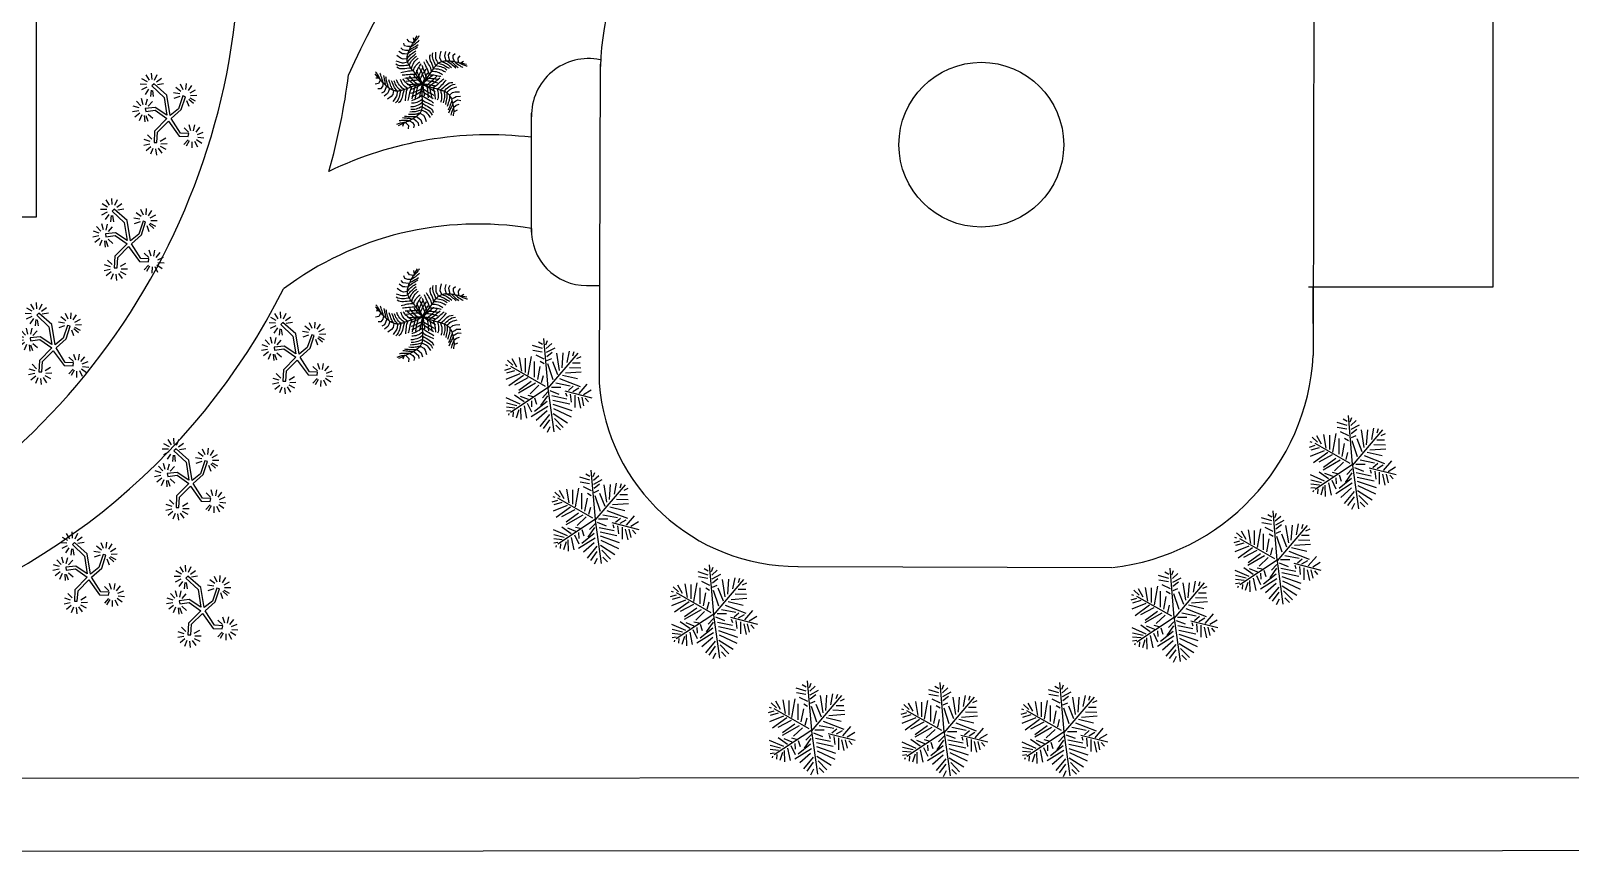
# Model space of a CAD drawing. Header units: millimetres. Extents: x -17017 to 2697, y 1903 to 18260.
# Drawn here: x -16956.95 to -16948.51, y 18234.96 to 18239.46 of the extents above; entities that cross this region are included whole.
import ezdxf

# ---------------------------------------------------------------- set-up
doc = ezdxf.new("R2010")
doc.units = ezdxf.units.MM
doc.linetypes.add('0', pattern=[0])
for name, color, linetype in [('1', 7, 'Continuous'), ('55', 7, 'Continuous'), ('A-Glaz', 92, 'Continuous'), ('CAY', 94, 'Continuous'), ('DIENHOA', 3, 'Continuous')]:
    doc.layers.add(name, color=color, linetype=linetype)
doc.styles.add('ATT', font='romans.shx')

# ---------------------------------------------------------------- blocks, each defined once
blk = doc.blocks.new('12PPLT13')
at = {"color": 0, "linetype": 'ByBlock'}
for p, q in [((0.043, 0.216), (0.118, 0.512)), ((0.018, 0.032), (-0.372, 0.365)), ((-0.313, 0.348), (-0.334, 0.395)), ((-0.264, 0.301), (-0.264, 0.385)), ((-0.213, 0.267), (-0.209, 0.393)), ((-0.154, 0.223), (-0.166, 0.397)), ((-0.13, 0.192), (-0.091, 0.357)), ((-0.091, 0.16), (-0.004, 0.385)), ((0.072, 0.374), (-0.032, 0.463)), ((0.05, 0.305), (0.011, 0.37)), ((0.082, 0.423), (0.032, 0.506)), ((0.114, 0.402), (0.206, 0.423)), ((0.114, 0.362), (0.232, 0.388)), ((0.125, 0.441), (0.165, 0.477)), ((-0.269, 0.244), (-0.391, 0.267)), ((-0.34, 0.304), (-0.387, 0.319)), ((-0.209, 0.188), (-0.374, 0.2)), ((-0.044, 0.117), (-0.012, 0.275)), ((0.039, 0.256), (-0.007, 0.309)), ((0.003, 0.07), (0.003, 0.172)), ((0.064, 0.226), (0.1, 0.238)), ((0.078, 0.277), (0.167, 0.287)), ((0.092, 0.327), (0.224, 0.327)), ((0.095, 0.074), (0.13, 0.239)), ((0.145, 0.085), (0.185, 0.271)), ((0.189, 0.085), (0.26, 0.294)), ((0.236, 0.093), (0.327, 0.286)), ((0.292, 0.089), (0.393, 0.247)), ((0.346, 0.104), (0.445, 0.2)), ((0.007, 0.034), (-0.532, -0.012)), ((-0.461, 0.009), (-0.508, 0.027)), ((-0.421, 0.013), (-0.475, 0.073)), ((-0.38, 0.017), (-0.429, 0.11)), ((-0.335, 0.019), (-0.382, 0.08)), ((-0.181, 0.16), (-0.372, 0.13)), ((-0.289, 0.021), (-0.311, 0.073)), ((-0.134, 0.14), (-0.275, 0.084)), ((-0.079, 0.089), (-0.252, 0.031)), ((-0.006, 0.006), (-0.224, -0.376)), ((0.007, 0.034), (0.279, -0.377)), ((0.018, 0.032), (0.492, 0.097)), ((0.039, 0.054), (0.078, 0.153)), ((0.055, 0.031), (0.118, -0.029)), ((0.098, 0.026), (0.204, -0.048)), ((0.161, 0.022), (0.271, -0.115)), ((0.213, 0.031), (0.327, -0.151)), ((0.264, 0.022), (0.367, -0.096)), ((0.303, 0.05), (0.433, -0.057)), ((0.361, 0.05), (0.457, -0.021)), ((0.421, 0.117), (0.472, 0.168)), ((0.436, 0.054), (0.5, 0.022)), ((-0.464, -0.026), (-0.49, -0.07)), ((-0.421, -0.026), (-0.454, -0.137)), ((-0.382, -0.03), (-0.4, -0.134)), ((-0.306, -0.009), (-0.35, -0.098)), ((-0.13, -0.183), (-0.335, -0.147)), ((-0.106, -0.115), (-0.28, -0.115)), ((-0.252, -0.011), (-0.278, -0.054)), ((-0.083, -0.08), (-0.224, -0.053)), ((-0.048, -0.037), (-0.126, -0.017)), ((-0.059, -0.151), (0.039, -0.286)), ((-0.04, -0.104), (0.067, -0.289)), ((-0.019, -0.066), (0.075, -0.164)), ((0.109, -0.131), (0.095, -0.185)), ((0.12, -0.114), (0.189, -0.092)), ((0.153, -0.15), (0.217, -0.147)), ((0.178, -0.194), (0.275, -0.148)), ((-0.173, -0.254), (-0.323, -0.28)), ((-0.158, -0.214), (-0.316, -0.214)), ((-0.217, -0.308), (-0.308, -0.359)), ((-0.177, -0.333), (-0.151, -0.423)), ((-0.145, -0.277), (-0.083, -0.43)), ((-0.126, -0.237), (-0.012, -0.395)), ((-0.098, -0.19), (-0.02, -0.336)), ((0.165, -0.23), (0.092, -0.334)), ((0.139, -0.18), (0.104, -0.269)), ((0.189, -0.273), (0.121, -0.427)), ((0.206, -0.308), (0.178, -0.423)), ((0.206, -0.23), (0.342, -0.202)), ((0.232, -0.33), (0.222, -0.423)), ((0.232, -0.269), (0.356, -0.266)), ((0.253, -0.287), (0.342, -0.316)), ((-0.237, -0.352), (-0.292, -0.411)), ((-0.233, -0.408), (-0.241, -0.43)), ((-0.201, -0.38), (-0.181, -0.443)), ((0.261, -0.377), (0.267, -0.423)), ((0.275, -0.348), (0.328, -0.352)), ((0.293, -0.395), (0.311, -0.401))]:
    blk.add_line(p, q, dxfattribs=at)
at = {"color": 0, "linetype": 'ByBlock', "style": 'ATT'}
for tag, p, flags in [('ITEM', (-1, -3.25), 3), ('ROOM_NUMBER', (-1, -4.583), 1)]:
    blk.add_attdef(tag, p, '', height=1, dxfattribs=dict(at, flags=flags))
blk = doc.blocks.new('Cay72-mb')
at = {"layer": 'DIENHOA'}
for p, q in [((-790, 854), (-837, 914)), ((-705, 854), (-790, 854)), ((-705, 991), (-777, 1050)), ((-592, 1003), (-705, 991)), ((-616, 887), (-705, 854)), ((-581, 1063), (-628, 1136)), ((-628, 806), (-623, 846)), ((-623, 846), (-616, 887)), ((-616, 890), (-584, 929)), ((-616, 887), (-608, 929)), ((-608, 929), (-599, 972)), ((-599, 972), (-589, 1017)), ((-598, 824), (-572, 851)), ((-592, 1003), (-570, 1041)), ((-589, 1017), (-579, 1064)), ((-584, 929), (-554, 967)), ((-579, 1064), (-568, 1113)), ((-572, 851), (-551, 874)), ((-570, 1041), (-551, 1076)), ((-568, 1113), (-557, 1164)), ((-557, 1164), (-547, 1217)), ((-554, 967), (-528, 1003)), ((-551, 1076), (-536, 1107)), ((-551, 874), (-533, 894)), ((-536, 1107), (-523, 1137)), ((-533, 894), (-516, 913)), ((-528, 1003), (-504, 1037)), ((-527, 830), (-501, 860)), ((-523, 1137), (-513, 1164)), ((-516, 913), (-497, 935)), ((-513, 1164), (-505, 1189)), ((-505, 1189), (-500, 1214)), ((-504, 1037), (-484, 1066)), ((-501, 860), (-477, 888)), ((-500, 1214), (-496, 1238)), ((-497, 935), (-474, 962)), ((-484, 1066), (-469, 1090)), ((-477, 888), (-456, 911)), ((-474, 962), (-445, 996)), ((-469, 1090), (-458, 1108)), ((-458, 1108), (-453, 1119)), ((-456, 911), (-440, 930)), ((12, 856), (2, 908)), ((28, 811), (12, 856)), ((96, 891), (78, 951)), ((111, 844), (96, 891)), ((124, 809), (111, 844)), ((214, 906), (211, 1026)), ((233, 835), (214, 906)), ((340, 933), (337, 1053)), ((368, 888), (340, 933)), ((419, 809), (368, 888)), ((435, 986), (449, 1067)), ((464, 924), (435, 986)), ((522, 840), (464, 924)), ((522, 840), (560, 848)), ((544, 844), (587, 824)), ((582, 935), (556, 1016)), ((560, 848), (600, 855)), ((641, 861), (582, 935)), ((600, 855), (641, 861)), ((641, 861), (683, 866)), ((644, 862), (691, 843)), ((683, 866), (727, 871)), ((758, 874), (712, 977)), ((727, 871), (758, 874)), ((758, 874), (802, 865)), ((802, 865), (841, 858)), ((841, 858), (875, 853)), ((-790, 495), (-905, 529)), ((-777, 623), (-892, 657)), ((-799, 730), (-871, 768)), ((-730, 738), (-799, 730)), ((-717, 491), (-790, 495)), ((-726, 636), (-777, 623)), ((-632, 767), (-730, 738)), ((-635, 660), (-726, 636)), ((-617, 536), (-717, 491)), ((-610, 426), (-641, 407)), ((-636, 694), (-635, 730)), ((-635, 660), (-636, 694)), ((-635, 730), (-632, 767)), ((-635, 681), (-610, 721)), ((-633, 628), (-635, 660)), ((-629, 597), (-633, 628)), ((-632, 767), (-628, 806)), ((-630, 789), (-598, 824)), ((-624, 569), (-629, 597)), ((-618, 543), (-624, 569)), ((-610, 519), (-618, 543)), ((-617, 536), (-601, 580)), ((-610, 721), (-583, 760)), ((-601, 497), (-610, 519)), ((-572, 452), (-610, 426)), ((-601, 580), (-587, 616)), ((-590, 476), (-601, 497)), ((-578, 457), (-590, 476)), ((-587, 616), (-574, 645)), ((-583, 760), (-555, 796)), ((-565, 439), (-578, 457)), ((-574, 645), (-560, 671)), ((-572, 453), (-558, 497)), ((-551, 422), (-565, 439)), ((-560, 671), (-543, 697)), ((-558, 497), (-546, 532)), ((-555, 796), (-527, 830)), ((-536, 406), (-551, 422)), ((-546, 532), (-535, 561)), ((-543, 697), (-522, 727)), ((-535, 561), (-523, 588)), ((-523, 588), (-508, 616)), ((-522, 727), (-494, 764)), ((-508, 616), (-489, 649)), ((-504, 377), (-499, 426)), ((-499, 426), (-491, 471)), ((-494, 764), (-457, 811)), ((-491, 471), (-480, 514)), ((-489, 649), (-464, 690)), ((-480, 514), (-466, 553)), ((-466, 553), (-449, 590)), ((-464, 690), (-431, 743)), ((-449, 590), (-431, 623)), ((-431, 623), (-410, 653)), ((-421, 387), (-414, 443)), ((-414, 443), (-402, 492)), ((-410, 653), (-389, 679)), ((-402, 492), (-387, 535)), ((-387, 535), (-371, 571)), ((-371, 571), (-355, 601)), ((-355, 601), (-340, 626)), ((-340, 626), (-329, 644)), ((-340, 391), (-329, 430)), ((-329, 430), (-315, 467)), ((-315, 467), (-298, 501)), ((-298, 501), (-278, 533)), ((-278, 533), (-257, 562)), ((-236, 406), (-228, 448)), ((-228, 448), (-219, 482)), ((-219, 482), (-211, 506)), ((-211, 506), (-205, 520)), ((-134, 446), (-166, 486)), ((-120, 570), (-139, 597)), ((-138, 393), (-132, 423)), ((-108, 414), (-134, 446)), ((-132, 423), (-124, 461)), ((-95, 540), (-120, 570)), ((-75, 636), (-108, 666)), ((-65, 507), (-95, 540)), ((-41, 606), (-75, 636)), ((-32, 471), (-65, 507)), ((-52, 362), (-34, 426)), ((-42, 793), (-44, 844)), ((-29, 749), (-42, 793)), ((-8, 577), (-41, 606)), ((3, 432), (-32, 471)), ((-8, 711), (-29, 749)), ((19, 675), (-8, 711)), ((24, 548), (-8, 577)), ((37, 390), (3, 432)), ((51, 639), (19, 675)), ((55, 518), (24, 548)), ((49, 771), (28, 811)), ((75, 735), (49, 771)), ((87, 600), (51, 639)), ((84, 485), (55, 518)), ((104, 701), (75, 735)), ((110, 451), (84, 485)), ((124, 556), (87, 600)), ((135, 667), (104, 701)), ((133, 413), (110, 451)), ((138, 781), (124, 809)), ((161, 505), (124, 556)), ((126, 385), (137, 424)), ((130, 412), (172, 428)), ((166, 632), (135, 667)), ((137, 424), (147, 460)), ((155, 758), (138, 781)), ((147, 460), (156, 492)), ((176, 736), (155, 758)), ((156, 492), (165, 521)), ((165, 521), (173, 548)), ((165, 503), (226, 521)), ((198, 595), (166, 632)), ((172, 428), (213, 439)), ((173, 548), (181, 573)), ((204, 713), (176, 736)), ((181, 573), (190, 595)), ((190, 595), (199, 617)), ((191, 597), (238, 608)), ((199, 617), (209, 637)), ((241, 685), (204, 713)), ((209, 637), (219, 656)), ((213, 439), (254, 445)), ((219, 656), (231, 675)), ((226, 521), (281, 532)), ((231, 675), (244, 693)), ((307, 754), (233, 835)), ((238, 608), (284, 614)), ((242, 685), (288, 685)), ((244, 693), (258, 710)), ((254, 445), (295, 447)), ((258, 710), (275, 726)), ((275, 726), (293, 742)), ((281, 532), (331, 536)), ((284, 614), (328, 616)), ((288, 685), (325, 685)), ((293, 742), (313, 756)), ((295, 447), (334, 445)), ((307, 754), (354, 752)), ((313, 756), (336, 771)), ((325, 685), (356, 683)), ((328, 616), (370, 615)), ((331, 536), (377, 535)), ((334, 445), (372, 440)), ((336, 771), (361, 784)), ((354, 752), (392, 750)), ((356, 683), (385, 680)), ((361, 784), (389, 797)), ((370, 615), (410, 611)), ((372, 440), (409, 431)), ((377, 535), (416, 531)), ((385, 680), (417, 675)), ((389, 797), (419, 809)), ((392, 750), (424, 747)), ((409, 431), (443, 419)), ((410, 611), (447, 603)), ((416, 531), (450, 525)), ((417, 675), (454, 667)), ((419, 809), (452, 820)), ((424, 747), (453, 741)), ((440, 816), (485, 805)), ((447, 603), (482, 593)), ((450, 525), (478, 518)), ((452, 820), (486, 830)), ((453, 741), (483, 734)), ((454, 667), (501, 656)), ((478, 518), (499, 513)), ((482, 593), (513, 581)), ((483, 734), (518, 722)), ((485, 805), (530, 791)), ((486, 830), (522, 840)), ((501, 656), (561, 641)), ((518, 722), (562, 707)), ((530, 791), (573, 775)), ((562, 707), (618, 686)), ((573, 775), (614, 759)), ((587, 824), (621, 808)), ((614, 759), (651, 744)), ((621, 808), (648, 796)), ((648, 796), (673, 785)), ((651, 744), (685, 729)), ((673, 785), (800, 729)), ((685, 729), (713, 717)), ((691, 843), (736, 827)), ((736, 827), (779, 813)), ((779, 813), (818, 801)), ((818, 801), (852, 791)), ((-813, 378), (-875, 379)), ((-806, 287), (-858, 294)), ((-764, 377), (-813, 378)), ((-762, 216), (-811, 230)), ((-758, 288), (-806, 287)), ((-726, 379), (-764, 377)), ((-717, 215), (-762, 216)), ((-713, 296), (-758, 288)), ((-695, 384), (-726, 379)), ((-674, 223), (-717, 215)), ((-671, 310), (-713, 296)), ((-668, 393), (-695, 384)), ((-631, 238), (-674, 223)), ((-629, 327), (-671, 310)), ((-641, 407), (-668, 393)), ((-623, 137), (-662, 115)), ((-586, 257), (-631, 238)), ((-588, 346), (-629, 327)), ((-584, 159), (-623, 137)), ((-575, 73), (-606, 63)), ((-545, 365), (-588, 346)), ((-539, 279), (-586, 257)), ((-547, 182), (-584, 159)), ((-538, 88), (-575, 73)), ((-509, 203), (-547, 182)), ((-500, 383), (-545, 365)), ((-486, 301), (-539, 279)), ((-497, 106), (-538, 88)), ((-520, 391), (-536, 406)), ((-503, 376), (-520, 391)), ((-470, 223), (-509, 203)), ((-461, 21), (-508, 3)), ((-484, 361), (-503, 376)), ((-453, 126), (-497, 106)), ((-426, 320), (-486, 301)), ((-463, 345), (-484, 361)), ((-438, 17), (-471, 36)), ((-431, 241), (-470, 223)), ((-440, 329), (-463, 345)), ((-422, 36), (-461, 21)), ((-405, 147), (-453, 126)), ((-415, 312), (-440, 329)), ((-411, 1), (-438, 17)), ((-390, 255), (-431, 241)), ((-423, 324), (-421, 387)), ((-389, 49), (-422, 36)), ((-387, 293), (-415, 312)), ((-356, 74), (-411, 111)), ((-386, -12), (-411, 1)), ((-355, 167), (-405, 147)), ((-347, 265), (-390, 255)), ((-358, 61), (-389, 49)), ((-356, 272), (-387, 293)), ((-323, 74), (-358, 61)), ((-323, 250), (-356, 272)), ((-312, 46), (-356, 74)), ((-303, 186), (-355, 167)), ((-349, 307), (-346, 350)), ((-347, 263), (-349, 307)), ((-346, 350), (-340, 391)), ((-286, 225), (-323, 250)), ((-282, 89), (-323, 74)), ((-280, 12), (-322, -7)), ((-278, 24), (-312, 46)), ((-292, 154), (-304, 163)), ((-304, 163), (-297, 162)), ((-249, 201), (-303, 186)), ((-264, 137), (-292, 154)), ((-246, 198), (-286, 225)), ((-230, 109), (-282, 89)), ((-245, 27), (-280, 12)), ((-248, 7), (-278, 24)), ((-223, 113), (-264, 137)), ((-256, 304), (-262, 324)), ((-237, 275), (-256, 304)), ((-253, 253), (-250, 307)), ((-252, 197), (-253, 253)), ((-250, 307), (-244, 359)), ((-219, -8), (-248, 7)), ((-204, 167), (-246, 198)), ((-214, 40), (-245, 27)), ((-244, 359), (-236, 406)), ((-208, 240), (-237, 275)), ((-163, 134), (-230, 109)), ((-174, 86), (-223, 113)), ((-182, 53), (-214, 40)), ((-159, 348), (-211, 404)), ((-170, 198), (-208, 240)), ((-158, 133), (-204, 167)), ((-144, 67), (-182, 53)), ((-119, 58), (-174, 86)), ((-129, 153), (-170, 198)), ((-164, 133), (-159, 205)), ((-119, 305), (-159, 348)), ((-159, 205), (-154, 260)), ((-110, 96), (-158, 133)), ((-154, 260), (-151, 302)), ((-151, 302), (-147, 336)), ((-147, 336), (-143, 365)), ((-98, 84), (-144, 67)), ((-143, 365), (-138, 393)), ((-85, 106), (-129, 153)), ((-88, 271), (-119, 305)), ((-62, 32), (-119, 58)), ((-59, 55), (-110, 96)), ((-86, 387), (-108, 414)), ((-97, 86), (-94, 135)), ((-94, 135), (-91, 174)), ((-91, 174), (-87, 207)), ((-62, 243), (-88, 271)), ((-87, 207), (-82, 239)), ((-65, 360), (-86, 387)), ((-43, 57), (-85, 106)), ((-82, 239), (-75, 273)), ((-75, 273), (-65, 312)), ((-65, 312), (-52, 362)), ((-42, 331), (-65, 360)), ((-5, 9), (-65, -28)), ((-5, 9), (-63, -12)), ((-40, 217), (-62, 243)), ((-5, 9), (-62, 32)), ((-5, 9), (-59, 55)), ((-5, 9), (-44, -38)), ((-5, 9), (-43, 57)), ((-14, 297), (-42, 331)), ((-18, 190), (-40, 217)), ((7, 159), (-18, 190)), ((20, 253), (-14, 297)), ((-5, 9), (21, 74)), ((-5, 9), (-1, 70)), ((-5, 9), (29, 60)), ((-5, 9), (54, 24)), ((-5, 9), (-3, -52)), ((-5, 9), (65, 4)), ((-5, 9), (54, -8)), ((-5, 9), (12, -59)), ((-5, 9), (27, -43)), ((-1, 70), (6, 133)), ((6, 133), (16, 194)), ((37, 121), (7, 159)), ((16, 194), (26, 249)), ((65, 197), (20, 253)), ((21, 74), (45, 136)), ((26, 249), (36, 294)), ((29, 60), (62, 115)), ((36, 294), (44, 326)), ((71, 346), (37, 390)), ((39, 120), (87, 132)), ((44, 326), (49, 341)), ((45, 136), (66, 193)), ((49, 341), (50, 334)), ((54, 24), (116, 36)), ((62, 115), (94, 171)), ((64, 198), (133, 215)), ((65, 4), (131, 0)), ((66, 193), (84, 247)), ((102, 300), (71, 346)), ((84, 247), (100, 297)), ((87, 132), (125, 142)), ((94, 171), (124, 225)), ((97, 302), (150, 320)), ((100, 297), (113, 343)), ((113, 343), (126, 385)), ((114, 3), (141, 44)), ((116, 36), (177, 46)), ((124, 225), (152, 273)), ((125, 142), (158, 148)), ((125, 1), (192, -132)), ((131, 0), (192, -1)), ((133, 215), (187, 228)), ((141, 44), (163, 77)), ((150, 320), (203, 334)), ((152, 273), (177, 312)), ((158, 148), (190, 153)), ((163, 77), (182, 106)), ((177, 312), (198, 339)), ((177, 46), (232, 53)), ((182, 106), (200, 136)), ((187, 228), (229, 238)), ((190, 153), (224, 157)), ((196, 0), (235, 60)), ((196, 2), (234, -59)), ((198, 339), (215, 350)), ((200, 136), (219, 168)), ((203, 334), (254, 344)), ((219, 168), (241, 209)), ((224, 157), (265, 160)), ((229, 238), (262, 245)), ((232, 53), (279, 58)), ((235, 60), (266, 107)), ((241, 209), (270, 260)), ((254, 344), (301, 352)), ((262, 245), (291, 250)), ((265, 160), (316, 163)), ((266, 107), (290, 144)), ((270, 260), (306, 327)), ((279, 58), (312, 60)), ((290, 144), (310, 175)), ((291, 250), (319, 254)), ((301, 352), (343, 356)), ((305, -3), (339, 41)), ((305, 2), (338, -43)), ((310, 175), (329, 203)), ((312, 60), (327, 60)), ((316, 163), (383, 166)), ((319, 254), (350, 257)), ((327, 60), (321, 57)), ((329, 203), (348, 232)), ((339, 41), (371, 86)), ((343, 356), (378, 358)), ((348, 232), (371, 267)), ((349, -1), (393, 1)), ((350, 257), (388, 261)), ((371, 267), (398, 309)), ((371, 86), (399, 132)), ((378, 358), (404, 359)), ((393, 1), (434, 2)), ((399, 132), (426, 177)), ((404, 359), (419, 357)), ((420, 4), (448, -30)), ((422, 2), (450, 36)), ((426, 177), (450, 220)), ((434, 2), (470, 4)), ((450, 220), (472, 258)), ((450, 36), (475, 72)), ((470, 4), (504, 5)), ((472, 258), (493, 292)), ((475, 72), (497, 109)), ((493, 292), (513, 319)), ((497, 109), (516, 148)), ((504, 5), (534, 6)), ((516, 148), (534, 187)), ((518, 4), (555, 55)), ((534, 187), (552, 228)), ((534, 6), (563, 6)), ((552, 228), (569, 269)), ((555, 55), (585, 104)), ((563, 6), (589, 6)), ((569, 269), (588, 310)), ((585, 104), (611, 150)), ((589, 6), (613, 5)), ((611, 150), (635, 192)), ((613, 5), (636, 3)), ((615, -3), (641, 38)), ((615, 4), (639, -38)), ((635, 192), (661, 229)), ((636, 3), (658, 0)), ((641, 38), (664, 79)), ((661, 229), (691, 261)), ((664, 79), (686, 119)), ((686, 119), (710, 157)), ((691, 261), (729, 286)), ((710, 157), (736, 193)), ((713, -16), (729, 27)), ((729, 286), (777, 304)), ((729, 27), (743, 61)), ((736, 193), (768, 226)), ((743, 61), (757, 88)), ((757, 88), (774, 111)), ((768, 226), (806, 255)), ((774, 111), (796, 133)), ((796, 133), (825, 157)), ((800, -57), (854, 38)), ((806, 255), (852, 280)), ((825, 157), (865, 185)), ((854, 38), (915, 77)), ((865, 185), (916, 221)), ((915, 77), (1029, 117)), ((980, -34), (1094, 6)), ((-1304, -89), (-1326, -78)), ((-1274, -159), (-1322, -133)), ((-1282, -102), (-1304, -89)), ((-1260, -117), (-1282, -102)), ((-1229, -185), (-1274, -159)), ((-1186, -213), (-1269, -235)), ((-1238, -135), (-1260, -117)), ((-1214, -156), (-1238, -135)), ((-1155, -353), (-1234, -403)), ((-1186, -210), (-1229, -185)), ((-1188, -181), (-1214, -156)), ((-1191, -82), (-1199, -74)), ((-1177, -98), (-1191, -82)), ((-1161, -209), (-1188, -181)), ((-1145, -234), (-1186, -210)), ((-1159, -120), (-1177, -98)), ((-1132, -242), (-1161, -209)), ((-1137, -148), (-1159, -120)), ((-1132, -242), (-1155, -353)), ((-1105, -258), (-1145, -234)), ((-1112, -180), (-1137, -148)), ((-1086, -217), (-1112, -180)), ((-1066, -280), (-1105, -258)), ((-1059, -257), (-1086, -217)), ((-1057, -142), (-1080, -104)), ((-1029, -301), (-1066, -280)), ((-1031, -299), (-1059, -257)), ((-1038, -172), (-1057, -142)), ((-1025, -395), (-1051, -476)), ((-1023, -197), (-1038, -172)), ((-992, -320), (-1029, -301)), ((-1029, -301), (-1025, -395)), ((-1010, -220), (-1023, -197)), ((-1002, -141), (-1016, -120)), ((-996, -243), (-1010, -220)), ((-987, -168), (-1002, -141)), ((-981, -270), (-996, -243)), ((-956, -337), (-992, -320)), ((-968, -199), (-987, -168)), ((-963, -302), (-981, -270)), ((-947, -234), (-968, -199)), ((-941, -344), (-963, -302)), ((-920, -353), (-956, -337)), ((-924, -271), (-947, -234)), ((-898, -309), (-924, -271)), ((-920, -353), (-923, -455)), ((-885, -367), (-920, -353)), ((-874, -222), (-908, -173)), ((-870, -346), (-898, -309)), ((-852, -379), (-885, -367)), ((-848, -260), (-874, -222)), ((-839, -382), (-870, -346)), ((-819, -389), (-852, -379)), ((-826, -290), (-848, -260)), ((-795, -217), (-835, -169)), ((-806, -314), (-826, -290)), ((-819, -389), (-824, -483)), ((-787, -397), (-819, -389)), ((-786, -336), (-806, -314)), ((-764, -253), (-795, -217)), ((-757, -403), (-787, -397)), ((-762, -357), (-786, -336)), ((-738, -281), (-764, -253)), ((-733, -381), (-762, -357)), ((-743, -177), (-760, -149)), ((-729, -407), (-757, -403)), ((-721, -206), (-743, -177)), ((-716, -304), (-738, -281)), ((-695, -410), (-733, -381)), ((-702, -408), (-729, -407)), ((-695, -234), (-721, -206)), ((-694, -324), (-716, -304)), ((-695, -119), (-709, -102)), ((-677, -408), (-702, -408)), ((-677, -141), (-695, -119)), ((-665, -261), (-695, -234)), ((-695, -410), (-683, -520)), ((-669, -344), (-694, -324)), ((-653, -165), (-677, -141)), ((-653, -407), (-677, -408)), ((-640, -366), (-669, -344)), ((-632, -286), (-665, -261)), ((-623, -192), (-653, -165)), ((-630, -403), (-653, -407)), ((-603, -393), (-640, -366)), ((-595, -310), (-632, -286)), ((-608, -398), (-630, -403)), ((-587, -219), (-623, -192)), ((-588, -89), (-609, -60)), ((-588, -391), (-608, -398)), ((-601, -393), (-589, -437)), ((-554, -332), (-595, -310)), ((-564, -117), (-588, -89)), ((-567, -383), (-588, -391)), ((-544, -246), (-587, -219)), ((-547, -373), (-567, -383)), ((-536, -144), (-564, -117)), ((-510, -352), (-554, -332)), ((-542, -33), (-553, -23)), ((-528, -363), (-547, -373)), ((-493, -270), (-544, -246)), ((-521, -48), (-542, -33)), ((-505, -169), (-536, -144)), ((-508, -351), (-528, -363)), ((-491, -67), (-521, -48)), ((-514, -346), (-510, -394)), ((-510, -394), (-505, -441)), ((-488, -337), (-508, -351)), ((-472, -191), (-505, -169)), ((-434, -291), (-493, -270)), ((-454, -88), (-491, -67)), ((-466, -322), (-488, -337)), ((-435, -210), (-472, -191)), ((-444, -306), (-466, -322)), ((-412, -110), (-454, -88)), ((-375, -32), (-444, -65)), ((-420, -287), (-444, -306)), ((-395, -226), (-435, -210)), ((-431, -295), (-431, -358)), ((-431, -358), (-427, -415)), ((-427, -415), (-421, -467)), ((-393, -266), (-420, -287)), ((-364, -131), (-412, -110)), ((-352, -237), (-395, -226)), ((-364, -244), (-393, -266)), ((-360, -25), (-386, -12)), ((-363, -138), (-384, -138)), ((-322, -7), (-375, -32)), ((-313, -151), (-364, -131)), ((-332, -218), (-364, -244)), ((-330, -129), (-363, -138)), ((-329, -39), (-360, -25)), ((-354, -237), (-358, -281)), ((-358, -281), (-357, -324)), ((-357, -324), (-353, -367)), ((-353, -367), (-346, -410)), ((-346, -410), (-337, -452)), ((-297, -191), (-332, -218)), ((-287, -112), (-330, -129)), ((-290, -55), (-329, -39)), ((-260, -168), (-313, -151)), ((-259, -162), (-297, -191)), ((-239, -76), (-290, -55)), ((-236, -89), (-287, -112)), ((-263, -164), (-265, -219)), ((-265, -219), (-264, -274)), ((-264, -274), (-260, -328)), ((-260, -328), (-255, -380)), ((-217, -131), (-259, -162)), ((-255, -380), (-250, -429)), ((-232, -218), (-244, -227)), ((-244, -227), (-241, -222)), ((-172, -104), (-239, -76)), ((-181, -64), (-236, -89)), ((-206, -197), (-232, -218)), ((-175, -304), (-227, -346)), ((-189, -22), (-219, -8)), ((-171, -98), (-217, -131)), ((-172, -166), (-206, -197)), ((-152, -37), (-189, -22)), ((-122, -37), (-181, -64)), ((-135, -272), (-175, -304)), ((-146, -401), (-175, -426)), ((-173, -102), (-170, -174)), ((-131, -128), (-172, -166)), ((-120, -64), (-171, -98)), ((-170, -174), (-167, -229)), ((-167, -229), (-165, -274)), ((-165, -274), (-163, -310)), ((-163, -310), (-162, -344)), ((-162, -344), (-160, -379)), ((-160, -379), (-158, -420)), ((-158, -420), (-155, -471)), ((-106, -55), (-152, -37)), ((-123, -380), (-146, -401)), ((-103, -245), (-135, -272)), ((-87, -84), (-131, -128)), ((-103, -360), (-123, -380)), ((-63, -12), (-122, -37)), ((-65, -28), (-120, -64)), ((-105, -56), (-103, -105)), ((-103, -105), (-102, -145)), ((-78, -222), (-103, -245)), ((-83, -339), (-103, -360)), ((-102, -145), (-100, -180)), ((-100, -180), (-97, -214)), ((-97, -214), (-93, -252)), ((-93, -252), (-87, -298)), ((-44, -38), (-87, -84)), ((-87, -298), (-80, -356)), ((-60, -314), (-83, -339)), ((-80, -356), (-70, -431)), ((-55, -200), (-78, -222)), ((-32, -281), (-60, -314)), ((-33, -175), (-55, -200)), ((-18, -414), (-52, -448)), ((-7, -145), (-33, -175)), ((4, -239), (-32, -281)), ((17, -376), (-18, -414)), ((24, -107), (-7, -145)), ((-3, -52), (3, -116)), ((3, -116), (10, -180)), ((50, -185), (4, -239)), ((10, -180), (17, -241)), ((12, -59), (29, -123)), ((17, -241), (23, -297)), ((52, -334), (17, -376)), ((24, -377), (17, -397)), ((23, -297), (26, -343)), ((26, -343), (24, -377)), ((26, -106), (73, -120)), ((27, -43), (58, -98)), ((29, -123), (46, -181)), ((46, -181), (63, -236)), ((48, -185), (118, -204)), ((84, -288), (52, -334)), ((54, -8), (116, -22)), ((58, -98), (86, -153)), ((63, -236), (79, -285)), ((73, -120), (112, -130)), ((79, -285), (95, -331)), ((79, -289), (131, -309)), ((86, -153), (110, -203)), ((95, -331), (110, -373)), ((122, -397), (98, -434)), ((110, -203), (129, -246)), ((110, -373), (124, -410)), ((112, -130), (145, -139)), ((116, -22), (179, -35)), ((118, -204), (172, -219)), ((120, -399), (161, -416)), ((124, -410), (137, -445)), ((129, -246), (141, -277)), ((131, -309), (184, -325)), ((141, -277), (146, -291)), ((146, -291), (141, -286)), ((145, -139), (178, -147)), ((161, -416), (203, -429)), ((172, -219), (214, -230)), ((178, -147), (216, -155)), ((179, -35), (240, -47)), ((184, -325), (237, -338)), ((192, -1), (248, -2)), ((192, -132), (206, -163)), ((206, -163), (222, -201)), ((214, -230), (250, -240)), ((216, -155), (261, -164)), ((222, -201), (240, -249)), ((234, -59), (263, -106)), ((237, -338), (288, -349)), ((240, -47), (294, -59)), ((240, -249), (264, -312)), ((248, -2), (301, -2)), ((250, -240), (282, -249)), ((261, -164), (319, -175)), ((263, -106), (285, -143)), ((282, -249), (316, -258)), ((285, -143), (302, -172)), ((288, -349), (336, -359)), ((294, -59), (339, -70)), ((301, -2), (349, -1)), ((302, -172), (315, -198)), ((315, -198), (328, -223)), ((316, -258), (356, -269)), ((319, -175), (393, -189)), ((328, -223), (341, -252)), ((336, -359), (380, -368)), ((338, -43), (368, -88)), ((339, -70), (371, -82)), ((341, -252), (356, -287)), ((356, -269), (405, -282)), ((368, -88), (394, -134)), ((371, -82), (388, -95)), ((380, -368), (418, -378)), ((394, -134), (415, -177)), ((415, -177), (433, -215)), ((418, -378), (449, -388)), ((433, -215), (446, -248)), ((446, -248), (454, -272)), ((448, -30), (471, -66)), ((454, -272), (457, -287)), ((471, -66), (490, -103)), ((490, -103), (504, -141)), ((504, -141), (514, -179)), ((514, -179), (521, -217)), ((518, 0), (553, -52)), ((521, -217), (524, -254)), ((524, -254), (523, -290)), ((553, -52), (580, -102)), ((580, -102), (600, -148)), ((600, -148), (613, -192)), ((613, -192), (621, -231)), ((621, -231), (626, -264)), ((626, -264), (628, -293)), ((628, -293), (630, -315)), ((639, -38), (659, -79)), ((658, 0), (680, -4)), ((659, -79), (675, -120)), ((675, -120), (687, -161)), ((680, -4), (701, -10)), ((687, -161), (695, -200)), ((695, -200), (700, -238)), ((701, -274), (698, -307)), ((700, -238), (701, -274)), ((701, -10), (722, -17)), ((714, -17), (729, -61)), ((722, -17), (743, -25)), ((729, -61), (739, -96)), ((739, -96), (747, -126)), ((743, -25), (763, -36)), ((747, -126), (754, -155)), ((754, -155), (758, -187)), ((758, -187), (762, -225)), ((762, -225), (766, -273)), ((763, -36), (784, -48)), ((766, -273), (771, -334)), ((784, -48), (804, -63)), ((800, -57), (812, -103)), ((804, -63), (825, -80)), ((812, -103), (822, -140)), ((822, -140), (829, -171)), ((825, -80), (845, -100)), ((829, -171), (833, -200)), ((834, -315), (832, -374)), ((833, -200), (835, -232)), ((835, -269), (834, -315)), ((835, -232), (835, -269)), ((845, -100), (866, -123)), ((866, -123), (887, -148)), ((887, -148), (946, -74)), ((887, -148), (907, -175)), ((896, -388), (893, -425)), ((900, -348), (896, -388)), ((900, -165), (903, -212)), ((902, -304), (900, -348)), ((904, -259), (902, -304)), ((903, -212), (904, -259)), ((907, -175), (928, -204)), ((928, -204), (948, -236)), ((942, -396), (939, -422)), ((945, -369), (942, -396)), ((948, -339), (945, -369)), ((946, -74), (980, -34)), ((948, -236), (1010, -155)), ((948, -236), (967, -269)), ((953, -302), (948, -339)), ((959, -255), (953, -302)), ((967, -269), (986, -305)), ((986, -305), (1005, -342)), ((1003, -395), (1002, -443)), ((1006, -345), (1003, -395)), ((1005, -342), (1057, -263)), ((1005, -342), (1023, -381)), ((1010, -155), (1060, -108)), ((1023, -381), (1041, -421)), ((1041, -421), (1060, -464)), ((1054, -450), (1137, -374)), ((1057, -263), (1126, -213)), ((1060, -108), (1142, -96)), ((1126, -213), (1199, -234)), ((1137, -374), (1231, -380)), ((-1051, -476), (-1123, -502)), ((-936, -523), (-995, -580)), ((-923, -455), (-936, -523)), ((-828, -535), (-896, -635)), ((-824, -483), (-828, -535)), ((-710, -587), (-778, -686)), ((-683, -520), (-710, -587)), ((-605, -645), (-626, -704)), ((-590, -599), (-605, -645)), ((-580, -562), (-590, -599)), ((-589, -437), (-580, -473)), ((-580, -473), (-575, -503)), ((-575, -531), (-580, -562)), ((-575, -503), (-575, -531)), ((-517, -667), (-540, -714)), ((-503, -620), (-517, -667)), ((-505, -441), (-500, -486)), ((-497, -575), (-503, -620)), ((-500, -486), (-497, -531)), ((-497, -531), (-497, -575)), ((-436, -647), (-464, -689)), ((-421, -604), (-436, -647)), ((-421, -467), (-416, -515)), ((-415, -561), (-421, -604)), ((-416, -515), (-415, -561)), ((-337, -452), (-327, -495)), ((-327, -495), (-317, -539)), ((-317, -539), (-308, -583)), ((-250, -429), (-245, -473)), ((-245, -473), (-242, -513)), ((-242, -513), (-243, -546)), ((-131, -514), (-144, -522)), ((-110, -499), (-131, -514)), ((-92, -575), (-127, -586)), ((-96, -687), (-117, -695)), ((-83, -477), (-110, -499)), ((-70, -676), (-96, -687)), ((-58, -561), (-92, -575)), ((-35, -812), (-92, -835)), ((-56, -750), (-89, -758)), ((-52, -448), (-83, -477)), ((-39, -661), (-70, -676)), ((-24, -543), (-58, -561)), ((-22, -738), (-56, -750)), ((-5, -641), (-39, -661)), ((10, -793), (-35, -812)), ((9, -522), (-24, -543)), ((13, -722), (-22, -738)), ((32, -615), (-5, -641)), ((41, -496), (9, -522)), ((44, -778), (10, -793)), ((47, -702), (13, -722)), ((70, -582), (32, -615)), ((71, -467), (41, -496)), ((73, -763), (44, -778)), ((82, -678), (47, -702)), ((81, -840), (55, -853)), ((109, -541), (70, -582)), ((98, -434), (71, -467)), ((99, -749), (73, -763)), ((109, -824), (81, -840)), ((116, -650), (82, -678)), ((125, -732), (99, -749)), ((147, -491), (109, -541)), ((141, -803), (109, -824)), ((150, -618), (116, -650)), ((155, -711), (125, -732)), ((137, -445), (148, -476)), ((154, -834), (139, -860)), ((180, -777), (141, -803)), ((148, -476), (158, -505)), ((182, -582), (150, -618)), ((152, -490), (212, -510)), ((166, -808), (154, -834)), ((192, -684), (155, -711)), ((158, -505), (167, -532)), ((176, -783), (166, -808)), ((167, -532), (175, -557)), ((175, -557), (182, -580)), ((175, -584), (222, -596)), ((184, -759), (176, -783)), ((180, -777), (288, -799)), ((182, -580), (187, -603)), ((190, -735), (184, -759)), ((187, -603), (191, -625)), ((193, -713), (190, -735)), ((191, -625), (194, -646)), ((193, -682), (239, -684)), ((195, -690), (193, -713)), ((194, -646), (195, -668)), ((195, -668), (195, -690)), ((203, -429), (245, -438)), ((212, -510), (267, -523)), ((222, -596), (268, -606)), ((239, -684), (275, -686)), ((245, -438), (288, -444)), ((267, -523), (319, -534)), ((268, -606), (313, -615)), ((275, -686), (305, -691)), ((288, -444), (331, -449)), ((288, -799), (344, -845)), ((305, -691), (333, -700)), ((313, -615), (356, -625)), ((319, -534), (366, -544)), ((331, -449), (375, -453)), ((333, -700), (360, -714)), ((356, -625), (399, -640)), ((360, -714), (392, -735)), ((366, -544), (410, -557)), ((375, -453), (419, -457)), ((392, -735), (431, -764)), ((399, -640), (440, -659)), ((410, -557), (449, -576)), ((419, -457), (464, -462)), ((431, -764), (481, -802)), ((440, -659), (479, -686)), ((449, -576), (485, -604)), ((479, -686), (517, -723)), ((485, -604), (517, -643)), ((890, -456), (888, -481)), ((893, -425), (890, -456)), ((934, -487), (931, -532)), ((937, -452), (934, -487)), ((939, -422), (937, -452)), ((1002, -443), (1002, -489)), ((1002, -489), (1003, -529)), ((1003, -529), (1004, -565)), ((1004, -565), (1006, -593)), ((1006, -593), (1008, -614)), ((1008, -614), (1009, -625)), ((1054, -450), (1058, -494)), ((1058, -494), (1063, -533)), ((1060, -464), (1079, -508)), ((1063, -533), (1069, -568)), ((1069, -568), (1076, -599)), ((1076, -599), (1084, -627)), ((1079, -508), (1099, -553)), ((1080, -506), (1161, -537)), ((1084, -627), (1093, -652)), ((1093, -652), (1103, -675)), ((1099, -553), (1120, -601)), ((1103, -675), (1114, -697)), ((1120, -601), (1143, -650)), ((-313, -1256), (-331, -1274)), ((-294, -1240), (-313, -1256)), ((-285, -1147), (-295, -1152)), ((-273, -1224), (-294, -1240)), ((-266, -1138), (-285, -1147)), ((-237, -1250), (-277, -1287)), ((-249, -1208), (-273, -1224)), ((-239, -1128), (-266, -1138)), ((-222, -1191), (-249, -1208)), ((-206, -1116), (-239, -1128)), ((-199, -1215), (-237, -1250)), ((-187, -1038), (-230, -1048)), ((-191, -1175), (-222, -1191)), ((-167, -1102), (-206, -1116)), ((-162, -1182), (-199, -1215)), ((-171, -986), (-195, -992)), ((-155, -1158), (-191, -1175)), ((-152, -1029), (-187, -1038)), ((-140, -979), (-171, -986)), ((-124, -1089), (-167, -1102)), ((-159, -1182), (-164, -1268)), ((-126, -1150), (-162, -1182)), ((-115, -1140), (-155, -1158)), ((-124, -1023), (-152, -1029)), ((-105, -971), (-140, -979)), ((-91, -1119), (-126, -1150)), ((-98, -1017), (-124, -1023)), ((-78, -1075), (-124, -1089)), ((-115, -1140), (-16, -1196)), ((-54, -889), (-111, -905)), ((-65, -962), (-105, -971)), ((-72, -1012), (-98, -1017)), ((-58, -1089), (-91, -1119)), ((-29, -1062), (-78, -1075)), ((-42, -1006), (-72, -1012)), ((-23, -951), (-65, -962)), ((-27, -1060), (-58, -1089)), ((-10, -876), (-54, -889)), ((-5, -999), (-42, -1006)), ((3, -1031), (-27, -1060)), ((-27, -1060), (64, -1085)), ((21, -938), (-23, -951)), ((-16, -1196), (7, -1287)), ((26, -864), (-10, -876)), ((42, -990), (-5, -999)), ((31, -1002), (3, -1031)), ((65, -923), (21, -938)), ((55, -853), (26, -864)), ((56, -973), (31, -1002)), ((80, -944), (56, -973)), ((56, -973), (153, -1007)), ((64, -1085), (133, -1136)), ((109, -905), (65, -923)), ((102, -916), (80, -944)), ((122, -888), (102, -916)), ((139, -860), (122, -888)), ((122, -888), (209, -922)), ((133, -1136), (136, -1212)), ((153, -1007), (213, -1040)), ((209, -922), (258, -941)), ((213, -1040), (249, -1114)), ((258, -941), (332, -1037)), ((344, -845), (417, -941))]:
    blk.add_line(p, q, dxfattribs=at)
blk = doc.blocks.new('Archi.Space.tree2645')
at = {"layer": 'CAY'}
for p, q in [((119.366, 52.059), (119.166, 52.381)), ((119.525, 52.098), (119.502, 52.476)), ((119.683, 52.056), (119.843, 52.4)), ((119.802, 51.945), (120.106, 52.17)), ((119.19, 51.796), (118.812, 51.804)), ((119.216, 51.635), (118.879, 51.462)), ((119.245, 51.95), (118.916, 52.137)), ((119.315, 51.505), (119.101, 51.193)), ((119.464, 51.438), (119.424, 51.061)), ((119.546, 51.434), (119.6, 51.059)), ((119.854, 51.79), (120.228, 51.844)), ((121.201, 51.224), (120.827, 51.283)), ((121.276, 51.37), (120.974, 51.599)), ((121.41, 51.463), (121.254, 51.807)), ((121.573, 51.48), (121.6, 51.857)), ((121.724, 51.418), (121.927, 51.737)), ((121.827, 51.292), (122.158, 51.475)), ((118.744, 50.367), (118.384, 50.486)), ((118.841, 50.498), (118.581, 50.773)), ((118.989, 50.567), (118.892, 50.933)), ((119.152, 50.557), (119.241, 50.925)), ((119.291, 50.471), (119.544, 50.753)), ((121.205, 51.061), (120.849, 50.934)), ((121.615, 50.83), (121.742, 50.474)), ((121.757, 50.911), (122.038, 50.658)), ((121.809, 50.975), (122.143, 50.799)), ((121.858, 51.131), (122.236, 51.135)), ((118.72, 50.205), (118.348, 50.138)), ((118.777, 50.052), (118.481, 49.816)), ((118.9, 49.944), (118.752, 49.596)), ((119.059, 49.908), (119.095, 49.531)), ((119.141, 49.92), (119.268, 49.563)), ((119.282, 50.001), (119.564, 49.748)), ((122.043, 48.981), (122.111, 49.353)), ((119.418, 48.339), (119.056, 48.451)), ((119.512, 48.472), (119.247, 48.743)), ((120.026, 48.366), (120.354, 48.557)), ((121.716, 48.433), (121.456, 48.158)), ((121.736, 48.903), (121.461, 49.163)), ((121.715, 48.636), (121.715, 48.636)), ((121.88, 48.981), (121.762, 49.34)), ((122.187, 48.903), (122.423, 49.198)), ((122.224, 48.454), (122.538, 48.242)), ((122.276, 48.766), (122.625, 48.913)), ((122.289, 48.603), (122.666, 48.567)), ((119.398, 48.177), (119.027, 48.103)), ((119.458, 48.025), (119.167, 47.783)), ((119.583, 47.92), (119.442, 47.569)), ((119.743, 47.887), (119.786, 47.511)), ((119.899, 47.934), (120.116, 47.624)), ((120.014, 48.05), (120.353, 47.88)), ((120.06, 48.206), (120.439, 48.218)), ((121.779, 48.38), (121.594, 48.05)), ((121.933, 48.327), (121.928, 47.948)), ((122.095, 48.353), (122.27, 48.018))]:
    blk.add_line(p, q, dxfattribs=at)
blk.add_lwpolyline([(120.423, 49.938), (119.723, 50.4), (119.116, 50.337), (119.147, 50.148), (119.708, 50.232), (120.423, 49.728), (119.676, 48.972), (119.645, 48.279), (119.817, 48.279), (119.863, 48.909), (120.517, 49.56), (121.17, 48.657), (121.715, 48.636), (121.746, 48.825), (121.248, 48.846), (120.688, 49.728), (121.295, 50.274), (121.544, 51.051), (121.388, 51.093), (121.124, 50.316), (120.626, 49.917), (120.423, 51.135), (119.645, 51.828), (119.521, 51.702), (120.252, 51.009)], close=True, dxfattribs=at)

msp = doc.modelspace()

# ---------------------------------------------------------------- linework, layer by layer
at = {"layer": '1'}
for p, q in [((-16953.905, 18238.0583), (-16953.8349, 18238.0579)), ((-16949.9214, 18237.8495), (-16949.9214, 18238.0503))]:
    msp.add_line(p, q, dxfattribs=at)
for points in [[(-16948.9363, 18239.765), (-16948.9363, 18238.0503)], [(-16953.8313, 18239.2716), (-16953.8359, 18237.5232)], [(-16954.2076, 18238.3516), (-16954.2076, 18239.0032)], [(-16948.9363, 18238.0487), (-16949.9472, 18238.0504)], [(-16952.7445, 18236.5179), (-16951.0253, 18236.5127)]]:
    msp.add_lwpolyline(points, dxfattribs=at)
at = {"layer": '1', "color": 7, "linetype": 'Continuous'}
for points in [[(-16960.0629, 18235.3567), (-16947.1684, 18235.3607)], [(-16960.0629, 18234.9567), (-16943.2966, 18234.9619)]]:
    msp.add_lwpolyline(points, dxfattribs=at)
at = {"layer": '1', "linetype": '0'}
for centre, radius, start, end in [((-16951.0532, 18237.3565), 4.5528, 94.86926, 155.92282), ((-16959.5839, 18239.9525), 3.7771, 294.6191, 4.25038), ((-16958.8303, 18239.6751), 3.6496, 344.25049, 352.73943), ((-16954.4406, 18236.8652), 2.0197, 83.37526, 115.73929), ((-16954.4999, 18236.616), 1.7797, 80.54557, 126.86454), ((-16958.8303, 18239.6751), 3.6496, 283.49477, 333.37885)]:
    msp.add_arc(centre, radius, start, end, dxfattribs=at)
at = {"layer": '1'}
for centre, radius, start, end in [((-16952.3553, 18239.2202), 1.4745, 114.42687, 178.47826), ((-16953.8945, 18238.9897), 0.3131, 78.33542, 181.16224), ((-16953.9049, 18238.3611), 0.3029, 178.0438, 270), ((-16951.1584, 18237.7444), 1.239, 276.30047, 356.7675), ((-16952.7516, 18237.6055), 1.0874, 184.33958, 270.22989)]:
    msp.add_arc(centre, radius, start, end, dxfattribs=at)
at = {"layer": '55', "linetype": 'ByBlock'}
for points in [[(-16958.3474, 18243.5629), (-16956.9227, 18243.5629), (-16956.9227, 18238.4333), (-16958.3124, 18238.4333)], [(-16949.9163, 18240.6591), (-16949.9214, 18237.6745)]]:
    msp.add_lwpolyline(points, dxfattribs=at)
msp.add_circle((-16951.7412, 18238.8309), 0.4516, dxfattribs=at)

# ---------------------------------------------------------------- block references
at = {"xscale": 0.09063621179513193, "yscale": 0.09063621179513193, "zscale": 0.09063621179513193}
for p in [(-16967.1208, 18234.467), (-16967.339, 18233.7802), (-16967.7523, 18233.2093), (-16966.4144, 18233.1582), (-16967.0001, 18232.4659), (-16967.5572, 18231.9521), (-16966.9347, 18231.7681)]:
    msp.add_blockref('Archi.Space.tree2645', p, dxfattribs=at)
at = {"layer": 'A-Glaz', "xscale": 0.5, "yscale": 0.5, "zscale": 0.5, "rotation": 270}
for p in [(-16954.1331, 18237.5026), (-16949.7228, 18237.0805), (-16953.874, 18236.7801), (-16950.1359, 18236.557), (-16953.225, 18236.2608), (-16950.7005, 18236.2421), (-16952.6881, 18235.6246), (-16951.9611, 18235.6153), (-16951.304, 18235.6153)]:
    msp.add_blockref('12PPLT13', p, dxfattribs=at)
at = {"layer": 'CAY', "xscale": 0.0002000000029802323, "yscale": 0.0002000000029802323, "zscale": 0.0002000000029802323, "rotation": 270}
for p in [(-16954.8076, 18239.1635), (-16954.8058, 18237.8864)]:
    msp.add_blockref('Cay72-mb', p, dxfattribs=at)

doc.saveas('drawing.dxf')
